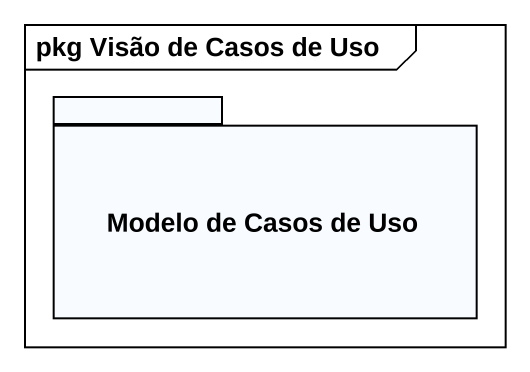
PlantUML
@startuml
mainframe pkg Visão de Casos de Uso
package "Modelo de Casos de Uso" as Modelo_de_Casos_de_Uso {
}
@enduml
